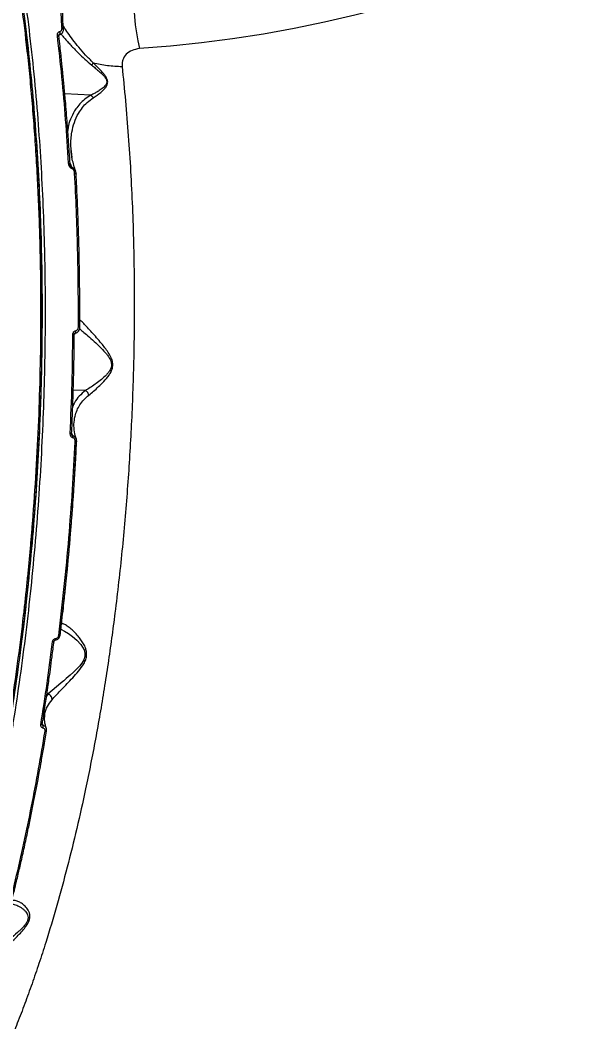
# Model space of a CAD drawing. Header units: millimetres. Extents: x -5609 to 5139, y -3980 to 3221.
# Drawn here: x 2638.7 to 2889.9, y -523.9 to -68.9 of the extents above; entities that cross this region are included whole.
import ezdxf

# ---------------------------------------------------------------- set-up
doc = ezdxf.new("R2010")
doc.units = ezdxf.units.MM
for name, color, linetype in [('DIKOM_ОБЪЕКТ', 7, 'Continuous'), ('DIKOM_РАЗМЕР_ЗОНА', 7, 'Continuous'), ('DIKOM_РАЗМЕР_ОБЪЕКТА', 7, 'Continuous')]:
    doc.layers.add(name, color=color, linetype=linetype)
doc.styles.add('style1', font='arial.ttf', dxfattribs={"width": 0.8})
doc.dimstyles.new('1-50', dxfattribs={"dimtxt": 300, "dimasz": 200, "dimexe": 100, "dimexo": 0, "dimgap": 100, "dimtad": 1, "dimtxsty": 'style1', "dimcen": 200, "dimclrd": 7, "dimclre": 7, "dimclrt": 7, "dimadec": 1, "dimazin": 2, "dimtfac": 1, "dimtmove": 0, "dimatfit": 2, "dimfxl": 0, "dimlwd": 25, "dimlwe": 18, "dimarcsym": 0})

# ---------------------------------------------------------------- blocks, each defined once
blk = doc.blocks.new('A$Cc336a1e3')
at = {"color": 7, "linetype": 'Continuous', "lineweight": 15}
for p, q in [((5477.91, 1200.66), (5477.91, 1200.2)), ((5478.59, 1199.7), (5478.58, 1200.36)), ((5481.6, 1138.86), (5482.33, 1137.12)), ((5483.53, 1061.31), (5483.52, 1061.3)), ((5468.98, 883.95), (5468.96, 884.2))]:
    blk.add_line(p, q, dxfattribs=at)
at = {"color": 8, "linetype": 'Continuous', "lineweight": 15}
for p, q in [((5491.01, 1169.91), (5479.2, 1170.47)), ((5481.6, 1138.86), (5481.56, 1138.94)), ((5488.58, 1035.76), (5483.04, 1036.02)), ((5482.27, 1016.48), (5482.82, 1015.15)), ((5471.66, 897.99), (5470.91, 896.96)), ((5471.66, 897.99), (5471.06, 898.02)), ((5468.94, 884.53), (5469.31, 883.64))]:
    blk.add_line(p, q, dxfattribs=at)
at = {"color": 7, "linetype": 'Continuous', "lineweight": 15, "flags": 128}
for points in [[(5514.85, 1241.75), (5513.91, 1239.46), (5513.07, 1236.89), (5512.34, 1234.07), (5511.71, 1231.01), (5511.21, 1227.75), (5510.83, 1224.31), (5510.57, 1220.73), (5510.44, 1217.05), (5510.45, 1213.29), (5510.58, 1209.48), (5510.84, 1205.67), (5511.22, 1201.89), (5511.73, 1198.17), (5512.36, 1194.54), (5513.1, 1191.05)], [(5704.84, 1238.29), (5691.78, 1232.7), (5678.6, 1227.45), (5665.29, 1222.53), (5651.87, 1217.95), (5638.35, 1213.7), (5624.72, 1209.8), (5611.01, 1206.23), (5597.21, 1203.02), (5583.34, 1200.15), (5569.4, 1197.63), (5555.39, 1195.45), (5541.34, 1193.63), (5527.24, 1192.16), (5513.1, 1191.05)], [(5474.31, 921.86), (5474.33, 921.89), (5474.33, 921.9)]]:
    blk.add_lwpolyline(points, dxfattribs=at)
at = {"color": 8, "linetype": 'Continuous', "lineweight": 15, "flags": 128}
for points in [[(5475.82, 1197.09), (5476, 1197.08), (5476.16, 1197.05), (5476.29, 1197), (5476.4, 1196.94), (5476.46, 1196.87), (5476.49, 1196.8), (5476.49, 1196.75)], [(5477.91, 1200.66), (5478.07, 1200.65), (5478.23, 1200.62), (5478.35, 1200.58), (5478.46, 1200.52), (5478.53, 1200.46), (5478.57, 1200.38), (5478.58, 1200.34)], [(5478.59, 1199.7), (5478.59, 1199.71), (5478.57, 1199.81), (5478.51, 1199.91), (5478.41, 1200), (5478.27, 1200.08), (5478.1, 1200.15), (5477.91, 1200.2)], [(5480.93, 1138.97), (5481.1, 1138.96), (5481.26, 1138.93), (5481.39, 1138.9), (5481.49, 1138.86), (5481.56, 1138.81), (5481.59, 1138.76), (5481.59, 1138.75)], [(5483.67, 1134.38), (5483.84, 1134.37), (5483.99, 1134.35), (5484.11, 1134.32), (5484.22, 1134.28), (5484.29, 1134.24), (5484.32, 1134.19), (5484.33, 1134.14), (5484.32, 1134.12)], [(5477.36, 927.37), (5477.43, 927.34), (5479.06, 926.52), (5480.83, 925.41), (5482.69, 924.02), (5484.58, 922.37), (5486.4, 920.41), (5487.23, 919.27), (5487.92, 918), (5488.18, 917.28), (5488.35, 916.57), (5488.35, 914.99), (5487.84, 913.41), (5486.97, 911.95), (5485.9, 910.61), (5484.73, 909.37), (5483.13, 907.85), (5481.6, 906.48), (5479.87, 904.99), (5478.7, 904), (5477.55, 903.03), (5476.38, 902.04), (5475.37, 901.19), (5473.4, 899.5), (5471.67, 897.99), (5471.67, 897.99)], [(5476.44, 924.57), (5476.61, 924.57), (5476.76, 924.57), (5476.89, 924.59), (5476.99, 924.61), (5477.06, 924.63), (5477.1, 924.67), (5477.1, 924.7), (5477.1, 924.71)], [(5468.29, 884.03), (5468.47, 884.03), (5468.62, 884.04), (5468.75, 884.06), (5468.86, 884.1), (5468.93, 884.14), (5468.96, 884.19), (5468.96, 884.23)]]:
    blk.add_lwpolyline(points, dxfattribs=at)
at = {"color": 7, "linetype": 'Continuous', "lineweight": 15}
for centre, radius, start, end in [((5486.67, 1187.66), 6.27, 319.3197, 330.6069), ((5480.71, 1136.77), 1.66, 353.66, 12.1015), ((5481.02, 1014.73), 1.85, 347.6045, 13.1315), ((5467.44, 883.15), 1.93, 340.8009, 14.7893)]:
    blk.add_arc(centre, radius, start, end, dxfattribs=at)
at = {"color": 8, "linetype": 'Continuous', "lineweight": 15}
for centre, radius, start, end in [((5483.05, 1060.4), 1.03, 62.2827, 99.6261), ((5485.5, 1063.43), 1.12, 63.4961, 98.0344), ((5480.85, 994.13), 22.1, 86.185, 87.8829), ((5485.71, 1045.54), 33.04, 266.9234, 268.0578), ((5473.86, 922.9), 1.13, 260.2112, 293.325)]:
    blk.add_arc(centre, radius, start, end, dxfattribs=at)
at = {"color": 7, "linetype": 'Continuous', "lineweight": 15}
for points, knots in [([(5651.14, 1417.67), (5655.27, 1413.89), (5663.55, 1406.33), (5676.13, 1393.98), (5688.8, 1380.91), (5701.56, 1367.09), (5714.06, 1352.89), (5726.29, 1338.39), (5738.21, 1323.68), (5747.98, 1311.13), (5755.62, 1301.04), (5761.16, 1293.59), (5766.68, 1286.04), (5772.18, 1278.38), (5779.66, 1267.77), (5789.14, 1253.97), (5800.53, 1236.74), (5811.85, 1218.96), (5823.07, 1200.67), (5833.88, 1182.32), (5844.27, 1163.98), (5854.22, 1145.71), (5861.75, 1131.31), (5867.04, 1120.9), (5870.21, 1114.56), (5873.34, 1108.2), (5876.44, 1101.81), (5879.51, 1095.4), (5882.53, 1088.98), (5887.32, 1078.63), (5893.72, 1064.32), (5901.48, 1046.1), (5908.85, 1027.82), (5915.78, 1009.54), (5922.1, 991.74), (5927.81, 974.45), (5932.91, 957.72), (5936.56, 944.58), (5939.07, 934.89), (5940.64, 928.51), (5942.13, 922.18), (5943.53, 915.91), (5944.84, 909.68), (5946.68, 900.4), (5948.8, 888.27), (5950.82, 873.63), (5952.21, 859.57), (5952.95, 846.13), (5953.04, 833.36), (5952.45, 821.3), (5951.18, 809.99), (5949.22, 799.51), (5946.62, 789.79), (5944.31, 784.09), (5943.15, 781.23)], [0, 0, 0, 0, 0.024819, 0.049681, 0.074585, 0.099531, 0.12452, 0.147882, 0.17128, 0.194715, 0.205777, 0.216847, 0.227925, 0.239011, 0.250105, 0.273561, 0.297359, 0.321499, 0.345981, 0.370806, 0.394284, 0.418061, 0.442135, 0.45031, 0.458518, 0.466761, 0.475037, 0.483347, 0.49169, 0.500068, 0.523695, 0.547624, 0.571855, 0.596389, 0.621225, 0.644678, 0.668395, 0.692375, 0.701869, 0.711403, 0.720978, 0.730593, 0.740249, 0.749946, 0.774408, 0.798991, 0.823695, 0.848519, 0.873464, 0.898529, 0.923716, 0.949023, 0.974451, 1, 1, 1, 1]), ([(5366.47, 639.15), (5368.93, 642.33), (5373.84, 648.68), (5381, 659.52), (5387.98, 671.24), (5394.74, 683.9), (5401.13, 697.13), (5407.14, 710.81), (5412.79, 724.85), (5417.11, 736.56), (5420.24, 745.54), (5422.26, 751.54), (5424.24, 757.64), (5426.19, 763.81), (5428.09, 770.07), (5431.16, 780.5), (5435.24, 795.34), (5440.11, 814.92), (5444.58, 834.87), (5448.65, 855.12), (5452.25, 875.14), (5455.39, 894.85), (5458.12, 914.16), (5459.99, 929.28), (5461.21, 940.1), (5461.9, 946.59), (5462.56, 953.08), (5463.18, 959.57), (5463.76, 966.04), (5464.31, 972.5), (5465.26, 984.51), (5466.44, 1002.04), (5467.54, 1025), (5468.2, 1047.66), (5468.44, 1069.94), (5468.29, 1089.1), (5467.92, 1105.23), (5467.46, 1118.44), (5466.86, 1131.43), (5466.13, 1144.19), (5465.25, 1156.72), (5464.25, 1169.01), (5463.12, 1181.05), (5461.56, 1195.71), (5459.44, 1212.84), (5456.6, 1232.21), (5453.4, 1250.96), (5449.85, 1269.06), (5445.95, 1286.45), (5441.73, 1303.08), (5437.19, 1318.92), (5432.34, 1333.92), (5427.23, 1348.11), (5423.58, 1356.81), (5421.76, 1361.16)], [0, 0, 0, 0, 0.025552, 0.050983, 0.076294, 0.101484, 0.126553, 0.149842, 0.173026, 0.196104, 0.205143, 0.214165, 0.223171, 0.232161, 0.241134, 0.250092, 0.276443, 0.302491, 0.328238, 0.353682, 0.378823, 0.402016, 0.424946, 0.447612, 0.455186, 0.46273, 0.470244, 0.477729, 0.485183, 0.492607, 0.500002, 0.526531, 0.552719, 0.578564, 0.604068, 0.629229, 0.644782, 0.660202, 0.675488, 0.690641, 0.70566, 0.720545, 0.735296, 0.749914, 0.775113, 0.80027, 0.825384, 0.850457, 0.875486, 0.900474, 0.925419, 0.950322, 0.975182, 1, 1, 1, 1]), ([(5367.13, 639.42), (5367.85, 640.32), (5369.21, 642.03), (5371.1, 644.52), (5372.72, 646.72), (5374.07, 648.59), (5375.2, 650.2), (5377.45, 653.44), (5380.73, 658.42), (5385.05, 665.44), (5390.24, 674.44), (5396.37, 686.04), (5403.11, 700.25), (5409.42, 714.92), (5415.31, 729.92), (5420.95, 745.68), (5426.34, 762.15), (5431.45, 779.28), (5436.29, 797.04), (5440.83, 815.39), (5445.07, 834.28), (5449, 853.67), (5452.6, 873.48), (5455.85, 893.67), (5458.77, 914.19), (5461.33, 934.99), (5463.54, 956.02), (5465.39, 977.23), (5466.86, 998.56), (5467.96, 1019.93), (5468.69, 1041.3), (5469.04, 1062.62), (5469.01, 1083.84), (5468.6, 1104.9), (5467.81, 1125.76), (5466.65, 1146.34), (5465.12, 1166.58), (5463.22, 1186.44), (5460.96, 1205.88), (5458.34, 1224.83), (5455.36, 1243.28), (5452.05, 1261.15), (5448.48, 1278.01), (5444.69, 1293.85), (5440.72, 1308.72), (5437.27, 1320.28), (5434.5, 1328.86), (5432.57, 1334.58), (5431.04, 1338.92), (5429.85, 1342.16), (5428.9, 1344.74), (5427.69, 1347.93), (5426.19, 1351.74), (5424.41, 1356.13), (5423.11, 1359.18), (5422.41, 1360.81)], [0, 0, 0, 0, 0.007473, 0.014038, 0.019684, 0.024396, 0.028181, 0.031571, 0.048145, 0.063179, 0.078212, 0.105054, 0.131895, 0.156297, 0.180744, 0.205166, 0.229565, 0.253964, 0.278363, 0.302761, 0.327166, 0.351622, 0.376024, 0.400421, 0.424819, 0.449216, 0.473614, 0.498037, 0.522477, 0.546874, 0.571271, 0.595669, 0.620065, 0.644465, 0.668917, 0.693327, 0.717725, 0.742122, 0.766521, 0.790918, 0.81533, 0.839783, 0.864185, 0.886958, 0.909732, 0.932505, 0.942527, 0.952483, 0.961633, 0.965112, 0.969632, 0.975381, 0.982366, 0.990583, 1, 1, 1, 1]), ([(5454.18, 1256.31), (5455.3, 1250.24), (5457.53, 1238.09), (5460.43, 1219.09), (5463, 1199.56), (5465.18, 1179.51), (5466.95, 1159.46), (5468.32, 1139.48), (5469.32, 1119.65), (5469.86, 1103.1), (5470.12, 1089.99), (5470.23, 1080.4), (5470.26, 1070.76), (5470.21, 1061.1), (5470.04, 1047.81), (5469.61, 1030.77), (5468.73, 1009.9), (5467.47, 988.75), (5465.82, 967.39), (5463.82, 946.37), (5461.49, 925.74), (5458.84, 905.56), (5456.5, 889.93), (5454.69, 878.78), (5453.55, 872.03), (5452.36, 865.3), (5451.13, 858.59), (5449.86, 851.9), (5448.55, 845.23), (5446.37, 834.58), (5443.19, 820.04), (5438.81, 801.88), (5434.09, 784.05), (5429.02, 766.62), (5423.74, 750.04), (5418.26, 734.33), (5412.62, 719.51), (5407.91, 708.2), (5404.28, 700.02), (5401.84, 694.71), (5399.35, 689.51), (5396.83, 684.42), (5394.26, 679.44), (5390.34, 672.13), (5384.98, 662.83), (5378.1, 652.1), (5371.04, 642.29), (5363.82, 633.46), (5356.46, 625.64), (5348.97, 618.86), (5341.39, 613.15), (5333.72, 608.58), (5325.99, 605.07), (5320.82, 603.72), (5318.23, 603.04)], [0, 0, 0, 0, 0.024819, 0.049681, 0.074585, 0.099531, 0.12452, 0.147882, 0.17128, 0.194715, 0.205777, 0.216847, 0.227925, 0.239011, 0.250105, 0.273561, 0.297359, 0.321499, 0.345981, 0.370806, 0.394284, 0.418061, 0.442135, 0.45031, 0.458518, 0.466761, 0.475037, 0.483347, 0.49169, 0.500068, 0.523695, 0.547624, 0.571855, 0.596389, 0.621225, 0.644678, 0.668395, 0.692375, 0.701869, 0.711403, 0.720978, 0.730593, 0.74025, 0.749946, 0.774408, 0.798991, 0.823695, 0.848519, 0.873464, 0.89853, 0.923716, 0.949023, 0.974451, 1, 1, 1, 1]), ([(5477.91, 1200.66), (5477.74, 1202.83), (5477.41, 1207.16), (5478.11, 1213.41), (5479.66, 1219.3), (5482.15, 1224.74), (5485.48, 1229.63), (5489.63, 1233.86), (5494.48, 1237.46), (5498.25, 1239.22), (5500.15, 1240.1)], [0, 0, 0, 0, 0.125123, 0.249773, 0.375245, 0.499699, 0.625034, 0.749553, 0.874295, 1, 1, 1, 1]), ([(5478.55, 1200.43), (5478.43, 1201.67), (5478.23, 1203.93), (5478.25, 1206.96), (5478.41, 1209.37), (5478.65, 1211.37), (5478.99, 1213.38), (5479.56, 1215.74), (5480.34, 1218.31), (5481.09, 1220), (5481.44, 1220.78)], [0, 0, 0, 0, 0.168869, 0.309363, 0.422501, 0.508633, 0.597045, 0.717427, 0.868447, 1, 1, 1, 1]), ([(5475.82, 1197.09), (5475.81, 1197.29), (5475.8, 1197.67), (5475.96, 1198.2), (5476.24, 1198.56), (5476.55, 1198.76), (5476.74, 1198.8), (5476.83, 1198.82)], [0, 0, 0, 0, 0.249788, 0.499498, 0.748993, 0.87426, 1, 1, 1, 1]), ([(5480.93, 1138.97), (5480.5, 1145.58), (5479.64, 1158.78), (5477.93, 1178.19), (5476.53, 1190.79), (5475.82, 1197.09)], [0, 0, 0, 0, 0.333857, 0.66719, 1, 1, 1, 1]), ([(5481.57, 1138.8), (5481.46, 1140.62), (5481.26, 1143.88), (5480.97, 1148.2), (5480.74, 1151.54), (5480.53, 1154.32), (5480.14, 1159.53), (5479.6, 1166.08), (5478.91, 1173.75), (5478.44, 1178.61), (5478.09, 1182.16), (5477.81, 1184.84), (5477.45, 1188.22), (5477, 1192.32), (5476.66, 1195.27), (5476.47, 1196.86)], [0, 0, 0, 0, 0.091745, 0.164584, 0.218564, 0.261852, 0.306029, 0.484369, 0.598067, 0.702958, 0.737229, 0.783897, 0.843234, 0.915258, 1, 1, 1, 1]), ([(5476.49, 1196.79), (5476.49, 1196.96), (5476.49, 1197.21), (5476.58, 1197.38), (5476.64, 1197.4), (5476.66, 1197.41)], [0, 0, 0, 0, 0.615546, 0.854137, 1, 1, 1, 1]), ([(5476.66, 1197.41), (5476.82, 1197.44), (5477.12, 1197.5), (5477.63, 1197.77), (5478.12, 1198.25), (5478.48, 1198.95), (5478.55, 1199.45), (5478.59, 1199.7)], [0, 0, 0, 0, 0.143931, 0.2819, 0.53793, 0.775066, 1, 1, 1, 1]), ([(5476.83, 1198.82), (5476.91, 1198.84), (5477.08, 1198.87), (5477.36, 1199.02), (5477.64, 1199.3), (5477.85, 1199.73), (5477.89, 1200.04), (5477.91, 1200.2)], [0, 0, 0, 0, 0.122772, 0.250896, 0.500346, 0.750307, 1, 1, 1, 1]), ([(5513.1, 1191.05), (5511.94, 1190.86), (5509.66, 1190.5), (5506.98, 1188.64), (5505.61, 1186.46), (5505.14, 1184.49), (5505.19, 1183.47), (5505.21, 1182.96)], [0, 0, 0, 0, 0.263276, 0.51866, 0.763104, 0.8824, 1, 1, 1, 1]), ([(5491.42, 1183.58), (5491.95, 1183.14), (5492.95, 1182.31), (5494.45, 1181.04), (5495.77, 1179.87), (5496.92, 1178.72), (5497.69, 1177.77), (5498.12, 1176.93), (5498.29, 1176.28), (5498.27, 1175.65), (5498.03, 1174.89), (5497.46, 1174.09), (5496.63, 1173.3), (5495.73, 1172.6), (5494.89, 1172.03), (5494.09, 1171.54), (5493.34, 1171.1), (5492.58, 1170.69), (5491.81, 1170.29), (5491.3, 1170.04), (5491.03, 1169.91)], [0, 0, 0, 0, 0.090902, 0.171842, 0.255226, 0.317988, 0.379175, 0.40915, 0.438585, 0.46791, 0.497829, 0.558989, 0.621101, 0.683894, 0.747285, 0.792131, 0.844698, 0.897084, 0.943671, 1, 1, 1, 1]), ([(5492.13, 1168.71), (5493.27, 1169.48), (5494.99, 1170.64), (5496.96, 1172.46), (5497.97, 1173.71), (5498.47, 1174.65), (5498.67, 1175.52), (5498.67, 1176.25), (5498.5, 1176.99), (5498.09, 1177.94), (5497.35, 1179.04), (5496.03, 1180.63), (5494.25, 1182.47), (5492.83, 1183.88), (5492.13, 1184.58)], [0, 0, 0, 0, 0.244591, 0.368647, 0.431113, 0.494681, 0.526982, 0.559349, 0.59181, 0.624114, 0.687628, 0.750695, 0.875703, 1, 1, 1, 1]), ([(5492.13, 1184.58), (5493.16, 1184.36), (5495.2, 1183.91), (5498.48, 1183.44), (5501.8, 1183.11), (5504.09, 1183.01), (5505.21, 1182.96)], [0, 0, 0, 0, 0.260807, 0.514956, 0.761576, 1, 1, 1, 1]), ([(5491.01, 1169.91), (5491.01, 1169.91), (5491.02, 1169.91), (5491.02, 1169.91), (5491.02, 1169.91), (5491.03, 1169.91)], [0, 0, 0, 0, 0.57946, 0.814901, 1, 1, 1, 1]), ([(5492.13, 1168.71), (5491.98, 1168.95), (5491.68, 1169.44), (5491.24, 1169.75), (5491.03, 1169.91)], [0, 0, 0, 0, 0.499982, 1, 1, 1, 1]), ([(5484.16, 1135.35), (5483.56, 1137.2), (5482.48, 1140.56), (5482.18, 1143.68), (5482.05, 1145.09)], [0, 0, 0, 0, 0.55102, 1, 1, 1, 1]), ([(5482.36, 1136.59), (5482.24, 1136.62), (5482.01, 1136.69), (5481.62, 1137.02), (5481.27, 1137.55), (5481.01, 1138.25), (5480.95, 1138.73), (5480.93, 1138.97)], [0, 0, 0, 0, 0.124647, 0.250136, 0.499874, 0.749084, 1, 1, 1, 1]), ([(5481.81, 1137.81), (5481.75, 1137.95), (5481.64, 1138.26), (5481.6, 1138.58), (5481.59, 1138.75)], [0, 0, 0, 0, 0.488097, 1, 1, 1, 1]), ([(5483.67, 1134.38), (5483.64, 1134.6), (5483.6, 1135.05), (5483.37, 1135.7), (5483.04, 1136.19), (5482.68, 1136.49), (5482.46, 1136.55), (5482.36, 1136.59)], [0, 0, 0, 0, 0.250895, 0.500155, 0.749874, 0.875317, 1, 1, 1, 1]), ([(5485.35, 1064.54), (5485.36, 1070.5), (5485.37, 1082.39), (5485.06, 1100), (5484.53, 1117.35), (5483.95, 1128.72), (5483.67, 1134.38)], [0, 0, 0, 0, 0.253116, 0.504155, 0.753117, 1, 1, 1, 1]), ([(5484.29, 1134.09), (5484.29, 1134.4), (5484.28, 1134.82), (5484.13, 1135.21), (5484.09, 1135.32)], [0, 0, 0, 0, 0.720774, 1, 1, 1, 1]), ([(5485.98, 1064.45), (5485.99, 1066.61), (5486.01, 1070.49), (5485.99, 1075.63), (5485.97, 1079.63), (5485.94, 1082.94), (5485.88, 1089.17), (5485.74, 1097.03), (5485.49, 1106.26), (5485.3, 1112.11), (5485.14, 1116.4), (5485.01, 1119.64), (5484.83, 1123.74), (5484.6, 1128.7), (5484.41, 1132.28), (5484.3, 1134.22)], [0, 0, 0, 0, 0.091765, 0.164611, 0.218596, 0.261878, 0.30605, 0.484369, 0.598054, 0.702927, 0.737199, 0.783867, 0.843203, 0.915234, 1, 1, 1, 1]), ([(5481.66, 1016.21), (5481.97, 1023.8), (5482.59, 1038.9), (5482.78, 1053.94), (5482.87, 1061.42)], [0, 0, 0, 0, 0.50304, 1, 1, 1, 1]), ([(5482.3, 1016.18), (5482.37, 1017.82), (5482.51, 1020.9), (5482.68, 1025.2), (5482.81, 1028.88), (5482.91, 1031.94), (5482.99, 1034.46), (5483.07, 1037), (5483.15, 1040.09), (5483.25, 1044.13), (5483.35, 1049.08), (5483.45, 1054.91), (5483.49, 1059.09), (5483.51, 1061.33)], [0, 0, 0, 0, 0.108951, 0.204132, 0.28557, 0.35328, 0.407273, 0.452495, 0.522295, 0.611923, 0.721394, 0.850735, 1, 1, 1, 1]), ([(5482.87, 1061.42), (5482.89, 1061.6), (5482.93, 1061.97), (5483.19, 1062.45), (5483.58, 1062.82), (5483.92, 1062.91), (5484.09, 1062.95)], [0, 0, 0, 0, 0.250456, 0.500519, 0.750313, 1, 1, 1, 1]), ([(5483.53, 1061.31), (5483.53, 1061.39), (5483.55, 1061.54), (5483.63, 1061.71), (5483.73, 1061.82), (5483.83, 1061.85), (5483.88, 1061.86)], [0, 0, 0, 0, 0.299588, 0.572729, 0.806708, 1, 1, 1, 1]), ([(5484.09, 1062.95), (5484.1, 1062.88), (5484.12, 1062.73), (5484.12, 1062.5), (5484.1, 1062.27), (5484.06, 1062.08), (5483.99, 1061.94), (5483.91, 1061.86), (5483.83, 1061.85), (5483.77, 1061.88), (5483.75, 1061.89)], [0, 0, 0, 0, 0.111958, 0.234391, 0.36493, 0.500007, 0.63511, 0.765704, 0.88814, 1, 1, 1, 1]), ([(5483.88, 1061.86), (5484.03, 1061.89), (5484.34, 1061.94), (5484.89, 1062.21), (5485.47, 1062.72), (5485.92, 1063.53), (5485.97, 1064.13), (5486, 1064.43)], [0, 0, 0, 0, 0.131931, 0.262328, 0.514905, 0.759877, 1, 1, 1, 1]), ([(5484.09, 1062.95), (5484.27, 1062.99), (5484.62, 1063.08), (5485.02, 1063.47), (5485.29, 1063.96), (5485.33, 1064.34), (5485.35, 1064.54)], [0, 0, 0, 0, 0.249643, 0.499384, 0.749551, 1, 1, 1, 1]), ([(5488.58, 1035.76), (5488.59, 1035.76), (5488.59, 1035.76), (5488.59, 1035.76), (5488.59, 1035.76), (5488.59, 1035.76)], [0, 0, 0, 0, 0.574204, 0.800622, 1, 1, 1, 1]), ([(5490.12, 1033.71), (5490.04, 1033.98), (5489.88, 1034.49), (5489.44, 1035.1), (5489, 1035.51), (5488.72, 1035.68), (5488.59, 1035.76)], [0, 0, 0, 0, 0.323641, 0.605643, 0.832013, 1, 1, 1, 1]), ([(5484.48, 1013.63), (5484.12, 1014.76), (5483.38, 1017.1), (5483.36, 1019.39), (5483.34, 1020.58)], [0, 0, 0, 0, 0.478823, 1, 1, 1, 1]), ([(5482.83, 1014.33), (5482.73, 1014.36), (5482.55, 1014.41), (5482.22, 1014.63), (5481.9, 1015.02), (5481.68, 1015.6), (5481.67, 1016.01), (5481.66, 1016.21)], [0, 0, 0, 0, 0.124713, 0.250048, 0.499339, 0.749186, 1, 1, 1, 1]), ([(5482.43, 1015.58), (5482.4, 1015.67), (5482.32, 1015.86), (5482.32, 1016.07), (5482.32, 1016.18)], [0, 0, 0, 0, 0.478641, 1, 1, 1, 1]), ([(5484.55, 1012.52), (5484.56, 1012.8), (5484.57, 1013.38), (5484.25, 1014.19), (5483.77, 1014.73), (5483.26, 1015.03), (5482.97, 1015.11), (5482.82, 1015.15)], [0, 0, 0, 0, 0.238595, 0.48265, 0.736303, 0.867665, 1, 1, 1, 1]), ([(5476.44, 924.57), (5477.31, 931.97), (5479.03, 946.64), (5481.08, 968.78), (5482.76, 990.73), (5483.55, 1005.31), (5483.93, 1012.54)], [0, 0, 0, 0, 0.255517, 0.507356, 0.755517, 1, 1, 1, 1]), ([(5477.07, 924.75), (5477.91, 931.97), (5479.61, 946.4), (5481.65, 968.32), (5483.36, 990.36), (5484.15, 1005.12), (5484.55, 1012.52)], [0, 0, 0, 0, 0.250349, 0.499998, 0.749648, 1, 1, 1, 1]), ([(5477.08, 924.64), (5477.35, 926.89), (5477.85, 930.99), (5478.49, 936.61), (5478.98, 941.11), (5479.38, 944.8), (5479.71, 948.06), (5480.19, 952.78), (5480.8, 959.07), (5481.46, 966.51), (5482.05, 973.55), (5482.55, 979.98), (5482.93, 985.19), (5483.24, 989.58), (5483.51, 993.72), (5483.84, 998.98), (5484.21, 1005.37), (5484.44, 1010.01), (5484.57, 1012.52)], [0, 0, 0, 0, 0.077829, 0.142485, 0.194024, 0.233044, 0.269231, 0.306096, 0.395062, 0.484373, 0.560151, 0.634793, 0.702858, 0.737132, 0.783799, 0.843135, 0.91518, 1, 1, 1, 1]), ([(5483.93, 1012.54), (5483.93, 1012.74), (5483.92, 1013.13), (5483.71, 1013.68), (5483.41, 1014.06), (5483.09, 1014.26), (5482.92, 1014.31), (5482.83, 1014.33)], [0, 0, 0, 0, 0.250839, 0.500697, 0.749861, 0.875238, 1, 1, 1, 1]), ([(5484.59, 1012.52), (5484.59, 1012.71), (5484.59, 1013.1), (5484.49, 1013.47), (5484.44, 1013.66)], [0, 0, 0, 0, 0.494817, 1, 1, 1, 1]), ([(5474.83, 922.42), (5475.11, 922.47), (5475.67, 922.59), (5476.38, 923.12), (5476.91, 923.84), (5477.04, 924.4), (5477.1, 924.68)], [0, 0, 0, 0, 0.251287, 0.501448, 0.750979, 1, 1, 1, 1]), ([(5475.05, 923.18), (5475.22, 923.21), (5475.56, 923.28), (5476, 923.61), (5476.32, 924.05), (5476.4, 924.4), (5476.44, 924.57)], [0, 0, 0, 0, 0.249869, 0.499749, 0.749812, 1, 1, 1, 1]), ([(5468.29, 884.03), (5469.27, 890.3), (5471.21, 902.75), (5472.85, 915.47), (5473.67, 921.78)], [0, 0, 0, 0, 0.503199, 1, 1, 1, 1]), ([(5468.93, 884.15), (5469.19, 885.75), (5469.66, 888.71), (5470.29, 892.79), (5470.79, 896.15), (5471.19, 898.83), (5471.58, 901.53), (5472.06, 904.88), (5472.69, 909.47), (5473.47, 915.26), (5474.01, 919.53), (5474.31, 921.86)], [0, 0, 0, 0, 0.12907, 0.238336, 0.327829, 0.397563, 0.452493, 0.542851, 0.664198, 0.816559, 1, 1, 1, 1]), ([(5473.67, 921.78), (5473.71, 921.96), (5473.79, 922.3), (5474.11, 922.74), (5474.55, 923.07), (5474.88, 923.14), (5475.05, 923.18)], [0, 0, 0, 0, 0.250219, 0.500253, 0.750101, 1, 1, 1, 1]), ([(5474.33, 921.9), (5474.35, 921.96), (5474.38, 922.09), (5474.5, 922.26), (5474.65, 922.38), (5474.77, 922.4), (5474.83, 922.42)], [0, 0, 0, 0, 0.255065, 0.50671, 0.754743, 1, 1, 1, 1]), ([(5471.66, 897.99), (5471.67, 897.99), (5471.67, 897.99), (5471.67, 897.99), (5471.67, 897.99)], [0, 0, 0, 0, 0.545852, 1, 1, 1, 1]), ([(5473.39, 895.36), (5473.38, 895.56), (5473.38, 895.93), (5473.22, 896.41), (5473.08, 896.7), (5473, 896.83), (5472.97, 896.87), (5472.8, 897.13), (5472.41, 897.58), (5471.91, 897.86), (5471.67, 897.99)], [0, 0, 0, 0, 0.201894, 0.357965, 0.458629, 0.487032, 0.495704, 0.500712, 0.759941, 1, 1, 1, 1]), ([(5470.87, 882.17), (5470.53, 883.29), (5469.84, 885.52), (5470.03, 887.63), (5470.12, 888.68)], [0, 0, 0, 0, 0.501001, 1, 1, 1, 1]), ([(5469.27, 882.51), (5469.11, 882.57), (5468.78, 882.67), (5468.45, 883.04), (5468.26, 883.51), (5468.28, 883.86), (5468.29, 884.03)], [0, 0, 0, 0, 0.249551, 0.499411, 0.749389, 1, 1, 1, 1]), ([(5469.31, 883.64), (5469.28, 883.65), (5469.22, 883.67), (5469.12, 883.74), (5469.01, 883.88), (5468.93, 884.09), (5468.92, 884.24), (5468.91, 884.32)], [0, 0, 0, 0, 0.109185, 0.222462, 0.463139, 0.724737, 1, 1, 1, 1]), ([(5452.76, 797.2), (5454.13, 802.64), (5456.86, 813.45), (5460.63, 830.12), (5464.12, 846.93), (5467.34, 863.87), (5469.27, 875.33), (5470.22, 881.03)], [0, 0, 0, 0, 0.204931, 0.407396, 0.607396, 0.804931, 1, 1, 1, 1]), ([(5453.41, 797.4), (5453.94, 799.46), (5454.9, 803.21), (5456.18, 808.39), (5457.19, 812.57), (5458, 815.99), (5458.71, 819.04), (5459.72, 823.46), (5461.04, 829.38), (5462.55, 836.44), (5463.93, 843.16), (5465.16, 849.33), (5466.14, 854.37), (5466.94, 858.64), (5467.68, 862.67), (5468.6, 867.81), (5469.7, 874.08), (5470.46, 878.66), (5470.87, 881.14)], [0, 0, 0, 0, 0.077815, 0.142452, 0.193967, 0.232964, 0.269152, 0.306018, 0.394983, 0.48429, 0.560064, 0.634695, 0.702747, 0.737053, 0.783761, 0.843143, 0.91524, 1, 1, 1, 1]), ([(5470.22, 881.03), (5470.24, 881.2), (5470.26, 881.54), (5470.07, 882), (5469.74, 882.36), (5469.42, 882.46), (5469.27, 882.51)], [0, 0, 0, 0, 0.250624, 0.500608, 0.750349, 1, 1, 1, 1]), ([(5470.89, 881.19), (5470.91, 881.39), (5470.96, 881.79), (5470.86, 882.17), (5470.81, 882.36)], [0, 0, 0, 0, 0.497021, 1, 1, 1, 1])]:
    blk.add_open_spline(points, degree=3, knots=knots, dxfattribs=at)
at = {"color": 8, "linetype": 'Continuous', "lineweight": 15}
for points, knots in [([(5366.69, 639.41), (5367.67, 640.57), (5371.08, 644.64), (5376.79, 652.7), (5383.78, 663.51), (5390.59, 675.33), (5397.21, 688.06), (5403.64, 701.72), (5409.88, 716.3), (5415.89, 731.74), (5421.63, 747.95), (5427.1, 764.86), (5432.27, 782.42), (5437.15, 800.64), (5441.74, 819.52), (5446.01, 839.01), (5449.95, 859), (5453.54, 879.39), (5456.77, 900.11), (5459.63, 921.15), (5462.13, 942.51), (5464.25, 964.15), (5466, 985.96), (5467.34, 1007.81), (5468.3, 1029.63), (5468.86, 1051.4), (5469.03, 1073.13), (5468.8, 1094.78), (5468.17, 1116.28), (5467.15, 1137.49), (5465.74, 1158.33), (5463.95, 1178.73), (5461.78, 1198.73), (5459.23, 1218.28), (5456.31, 1237.4), (5454.06, 1249.66), (5452.94, 1255.8)], [0, 0, 0, 0, 0.012048, 0.042108, 0.072057, 0.101884, 0.131679, 0.161547, 0.191548, 0.221637, 0.251663, 0.281507, 0.311314, 0.341145, 0.371064, 0.401132, 0.431207, 0.461141, 0.490998, 0.520838, 0.550726, 0.580807, 0.610876, 0.640841, 0.670687, 0.700479, 0.730327, 0.760314, 0.790383, 0.820433, 0.85032, 0.880115, 0.909937, 0.93985, 0.969876, 1, 1, 1, 1]), ([(5492.13, 1184.58), (5490.94, 1185.77), (5488.58, 1188.12), (5485.48, 1191.69), (5482.76, 1195.14), (5480.55, 1198.23), (5479.1, 1200.43), (5478.61, 1201.19), (5478.48, 1201.39)], [0, 0, 0, 0, 0.186884, 0.372199, 0.559025, 0.744715, 0.931429, 1, 1, 1, 1]), ([(5476.61, 1197.41), (5476.61, 1197.41), (5476.58, 1197.39), (5476.54, 1197.42), (5476.5, 1197.44)], [0, 0, 0, 0, 0.090479, 1, 1, 1, 1]), ([(5476.83, 1198.82), (5476.85, 1198.75), (5476.89, 1198.58), (5476.93, 1198.31), (5476.93, 1198.02), (5476.89, 1197.75), (5476.82, 1197.54), (5476.73, 1197.43), (5476.66, 1197.42), (5476.63, 1197.41)], [0, 0, 0, 0, 0.124287, 0.264863, 0.418912, 0.580679, 0.742478, 0.896503, 1, 1, 1, 1]), ([(5477.48, 1197.71), (5477.57, 1197.59), (5478.01, 1197.07), (5478.97, 1195.92), (5480.33, 1194.35), (5481.86, 1192.65), (5483.52, 1190.89), (5485.63, 1188.76), (5488.23, 1186.28), (5490.35, 1184.48), (5491.42, 1183.58)], [0, 0, 0, 0, 0.03363, 0.152202, 0.275924, 0.391761, 0.512042, 0.636881, 0.817411, 1, 1, 1, 1]), ([(5505.21, 1182.96), (5505.74, 1177.77), (5506.8, 1167.38), (5508.08, 1151.46), (5509.12, 1135.36), (5509.91, 1119.05), (5510.42, 1103.58), (5510.69, 1088.93), (5510.78, 1075.16), (5510.69, 1061.2), (5510.42, 1047.09), (5509.98, 1032.83), (5509.36, 1018.69), (5508.57, 1004.69), (5507.62, 990.84), (5506.49, 976.88), (5505.18, 962.85), (5503.68, 948.77), (5502.1, 935.55), (5500.48, 923.21), (5498.84, 911.74), (5497.07, 900.28), (5495.16, 888.83), (5493.12, 877.43), (5490.94, 866.07), (5488.16, 852.47), (5484.66, 836.74), (5480.3, 819.08), (5475.6, 801.77), (5471.27, 787.33), (5467.46, 775.57), (5464.3, 766.32), (5461.02, 757.26), (5457.63, 748.41), (5454.13, 739.78), (5450.52, 731.4), (5446.42, 722.43), (5441.79, 713.01), (5436.62, 703.31), (5431.29, 694.17), (5425.81, 685.61), (5419.8, 677.11), (5413.25, 668.88), (5406.15, 661.19), (5399.12, 654.65), (5394.43, 651.26), (5392.18, 649.64)], [0, 0, 0, 0, 0.025265, 0.050553, 0.075668, 0.100692, 0.12585, 0.146333, 0.166977, 0.18778, 0.208743, 0.229866, 0.251148, 0.271484, 0.292022, 0.312761, 0.333702, 0.354843, 0.376186, 0.393651, 0.411272, 0.429049, 0.446981, 0.46507, 0.483315, 0.501715, 0.531535, 0.561771, 0.592423, 0.623491, 0.641432, 0.65951, 0.677724, 0.696073, 0.714559, 0.73318, 0.751938, 0.776669, 0.801585, 0.826684, 0.851968, 0.877437, 0.908459, 0.939648, 0.971003, 1, 1, 1, 1]), ([(5491.01, 1169.91), (5490.07, 1169.32), (5488.16, 1168.12), (5485.96, 1165.98), (5483.83, 1163.3), (5482.08, 1159.98), (5480.87, 1156.71), (5480.64, 1154.61), (5480.56, 1153.9)], [0, 0, 0, 0, 0.147626, 0.296173, 0.444623, 0.665424, 0.887327, 1, 1, 1, 1]), ([(5482.5, 1141.66), (5482.27, 1143.42), (5481.75, 1147.34), (5482.21, 1152.64), (5483.42, 1157.56), (5485.07, 1161.27), (5487.11, 1164.28), (5489.26, 1166.69), (5491.17, 1168.03), (5492.13, 1168.71)], [0, 0, 0, 0, 0.172041, 0.380398, 0.536404, 0.691076, 0.794131, 0.897487, 1, 1, 1, 1]), ([(5482.33, 1137.12), (5482.31, 1137.13), (5482.26, 1137.15), (5482.17, 1137.22), (5482.01, 1137.41), (5481.81, 1137.78), (5481.71, 1138.09), (5481.66, 1138.27)], [0, 0, 0, 0, 0.044555, 0.097749, 0.229882, 0.55834, 1, 1, 1, 1]), ([(5484.09, 1135.32), (5484.03, 1135.51), (5483.87, 1136.02), (5483.41, 1136.58), (5482.85, 1136.98), (5482.5, 1137.07), (5482.33, 1137.12)], [0, 0, 0, 0, 0.215272, 0.587128, 0.789344, 1, 1, 1, 1]), ([(5490.12, 1033.71), (5490.82, 1034.29), (5492.22, 1035.43), (5494.55, 1037.51), (5496.96, 1039.88), (5498.96, 1042.19), (5500.32, 1044.41), (5500.91, 1046.08), (5501.03, 1047.53), (5500.89, 1048.99), (5500.22, 1050.93), (5498.96, 1053.09), (5497.44, 1055.2), (5495.63, 1057.45), (5493.6, 1059.82), (5491.44, 1062.25), (5489.47, 1064.42), (5487.76, 1066.24), (5486.58, 1067.47), (5486.12, 1067.84), (5485.99, 1067.94)], [0, 0, 0, 0, 0.073559, 0.147258, 0.221939, 0.297462, 0.335437, 0.374245, 0.393936, 0.41349, 0.452237, 0.503402, 0.553716, 0.603571, 0.678284, 0.752368, 0.826065, 0.899795, 0.972819, 1, 1, 1, 1]), ([(5485.85, 1063.86), (5486.07, 1063.68), (5486.83, 1063.07), (5488.55, 1061.6), (5491.04, 1059.43), (5493.97, 1056.75), (5496.39, 1054.39), (5498.08, 1052.47), (5499.1, 1051.13), (5499.97, 1049.66), (5500.4, 1048.26), (5500.42, 1047.11), (5500.21, 1046), (5499.6, 1044.74), (5498.62, 1043.47), (5497.16, 1041.95), (5495.22, 1040.31), (5492.91, 1038.58), (5490.67, 1037.04), (5489.29, 1036.19), (5488.59, 1035.76)], [0, 0, 0, 0, 0.032139, 0.107315, 0.2068, 0.309749, 0.408665, 0.44612, 0.483431, 0.519979, 0.555385, 0.572855, 0.590488, 0.626271, 0.662643, 0.699838, 0.775065, 0.850238, 0.92507, 1, 1, 1, 1]), ([(5488.58, 1035.76), (5487.6, 1034.94), (5485.64, 1033.32), (5483.77, 1030.84), (5483.07, 1029.16), (5482.8, 1028.51)], [0, 0, 0, 0, 0.3816, 0.761251, 1, 1, 1, 1]), ([(5483.35, 1020.51), (5483.46, 1021.73), (5483.66, 1023.9), (5484.66, 1026.82), (5485.99, 1029.32), (5487.75, 1031.66), (5489.32, 1033.03), (5490.12, 1033.71)], [0, 0, 0, 0, 0.24444, 0.43436, 0.622632, 0.810769, 1, 1, 1, 1]), ([(5482.82, 1015.15), (5482.79, 1015.16), (5482.71, 1015.19), (5482.58, 1015.32), (5482.42, 1015.56), (5482.37, 1015.79), (5482.34, 1015.92)], [0, 0, 0, 0, 0.109928, 0.238012, 0.547844, 1, 1, 1, 1]), ([(5473.39, 895.36), (5473.95, 895.99), (5475.09, 897.26), (5477.22, 899.53), (5479.58, 901.98), (5482.12, 904.63), (5484.76, 907.5), (5486.94, 910.17), (5488.38, 912.65), (5489.1, 914.72), (5489.18, 916.83), (5488.67, 918.9), (5487.72, 920.83), (5486.52, 922.63), (5485.05, 924.47), (5483.37, 926.26), (5481.55, 927.91), (5479.9, 929.12), (5478.59, 929.86), (5477.95, 929.9), (5477.71, 929.91)], [0, 0, 0, 0, 0.066954, 0.134096, 0.201974, 0.269842, 0.338507, 0.40797, 0.442952, 0.478629, 0.514349, 0.549794, 0.596344, 0.642369, 0.687801, 0.755736, 0.82348, 0.890458, 0.957628, 1, 1, 1, 1]), ([(5475.05, 923.18), (5475.05, 923.05), (5475.05, 922.87), (5475.01, 922.67), (5474.96, 922.54), (5474.91, 922.46), (5474.87, 922.41), (5474.84, 922.42), (5474.83, 922.42)], [0, 0, 0, 0, 0.302259, 0.465667, 0.632787, 0.799761, 0.963096, 1, 1, 1, 1]), ([(5470.1, 887.45), (5470.1, 887.92), (5470.11, 889.63), (5471.11, 892.34), (5472.63, 894.35), (5473.39, 895.36)], [0, 0, 0, 0, 0.16045, 0.581141, 1, 1, 1, 1]), ([(5470.88, 882.02), (5470.88, 882.04), (5470.89, 882.32), (5470.62, 882.82), (5470.1, 883.39), (5469.57, 883.56), (5469.31, 883.64)], [0, 0, 0, 0, 0.026717, 0.348742, 0.673607, 1, 1, 1, 1]), ([(5470.22, 881.03), (5470.33, 881.03), (5470.56, 881.02), (5470.79, 881.08), (5470.9, 881.15), (5470.89, 881.19), (5470.89, 881.19)], [0, 0, 0, 0, 0.308265, 0.639751, 0.971374, 1, 1, 1, 1]), ([(5444.09, 772.4), (5444.12, 772.45), (5444.53, 773.22), (5445.8, 775), (5447.84, 777.61), (5450.24, 780.35), (5452.86, 783.12), (5455.34, 785.62), (5457.57, 787.87), (5459.48, 789.87), (5461.16, 791.82), (5462.45, 793.71), (5463.22, 795.5), (5463.41, 797.17), (5463.03, 799.04), (5461.94, 800.83), (5460.35, 802.38), (5458.69, 803.48), (5457.08, 804.08), (5455.87, 804.3), (5455.26, 804.1), (5455.1, 804.06)], [0, 0, 0, 0, 0.004466, 0.072589, 0.140418, 0.208986, 0.277574, 0.346311, 0.392746, 0.439672, 0.487069, 0.522922, 0.559224, 0.595557, 0.631521, 0.702186, 0.771805, 0.841043, 0.909323, 0.977516, 1, 1, 1, 1]), ([(5455.15, 802.66), (5455.51, 802.58), (5456.23, 802.43), (5457.34, 802.03), (5458.46, 801.5), (5459.57, 800.83), (5460.62, 800.02), (5461.48, 799.12), (5462.12, 798.14), (5462.5, 797.1), (5462.54, 795.88), (5462.09, 794.53), (5461.39, 793.44), (5460.71, 792.59), (5459.96, 791.76), (5458.94, 790.75), (5456.98, 788.97), (5454.22, 786.65), (5450.89, 783.79), (5448.13, 781.29), (5446.64, 779.78), (5446.06, 779.19)], [0, 0, 0, 0, 0.052134, 0.104675, 0.157435, 0.210874, 0.263085, 0.314461, 0.353113, 0.391072, 0.42829, 0.465153, 0.502538, 0.520777, 0.54064, 0.579408, 0.6185, 0.722486, 0.829241, 0.933376, 1, 1, 1, 1])]:
    blk.add_open_spline(points, degree=3, knots=knots, dxfattribs=at)
blk = doc.blocks.new('*D3')
at = {"layer": 'Defpoints', "color": 0, "transparency": 16777216}
for p in [(3639.92, 380.08), (-2820.17, -123), (3639.92, -3311)]:
    blk.add_point(p, dxfattribs=at)
at = {"layer": 'DIKOM_РАЗМЕР_ОБЪЕКТА', "color": 7, "lineweight": 18, "transparency": 16777216}
for p, q in [((3639.92, 380.08), (3639.92, -3411)), ((-2820.17, -123), (-2820.17, -3411))]:
    blk.add_line(p, q, dxfattribs=at)
at = {"layer": 'DIKOM_РАЗМЕР_ОБЪЕКТА', "color": 7, "lineweight": 25, "transparency": 16777216}
blk.add_line((-2620.17, -3311), (3439.92, -3311), dxfattribs=at)
at = {"layer": 'DIKOM_РАЗМЕР_ОБЪЕКТА', "color": 7, "transparency": 16777216}
for points in [[(-2620.17, -3277.67), (-2620.17, -3344.33), (-2820.17, -3311)], [(3439.92, -3277.67), (3439.92, -3344.33), (3639.92, -3311)]]:
    blk.add_solid(points, dxfattribs=at)
at = {"layer": 'DIKOM_РАЗМЕР_ОБЪЕКТА', "color": 7, "transparency": 16777216, "insert": (300, -3057.83), "char_height": 300, "attachment_point": 5, "style": 'style1'}
blk.add_mtext('6450', dxfattribs=at)
blk = doc.blocks.new('*D4')
at = {"layer": 'Defpoints', "color": 0, "transparency": 16777216}
for p in [(-4320.17, -436.14), (5138.62, -774.64), (5138.62, -3880)]:
    blk.add_point(p, dxfattribs=at)
at = {"layer": 'DIKOM_РАЗМЕР_ЗОНА', "color": 7, "lineweight": 18, "transparency": 16777216}
for p, q in [((-4320.17, -436.14), (-4320.17, -3980)), ((5138.62, -774.64), (5138.62, -3980))]:
    blk.add_line(p, q, dxfattribs=at)
at = {"layer": 'DIKOM_РАЗМЕР_ЗОНА', "color": 7, "lineweight": 25, "transparency": 16777216}
blk.add_line((-4120.17, -3880), (4938.62, -3880), dxfattribs=at)
at = {"layer": 'DIKOM_РАЗМЕР_ЗОНА', "color": 7, "transparency": 16777216}
for points in [[(-4120.17, -3846.67), (-4120.17, -3913.33), (-4320.17, -3880)], [(4938.62, -3846.67), (4938.62, -3913.33), (5138.62, -3880)]]:
    blk.add_solid(points, dxfattribs=at)
at = {"layer": 'DIKOM_РАЗМЕР_ЗОНА', "color": 7, "transparency": 16777216, "insert": (346.78, -3626.83), "char_height": 300, "attachment_point": 5, "style": 'style1'}
blk.add_mtext('9450', dxfattribs=at)

msp = doc.modelspace()

# ---------------------------------------------------------------- linework, layer by layer
at = {"layer": 'DIKOM_РАЗМЕР_ОБЪЕКТА'}
msp.add_circle((2594.5, 436), 1052.678, dxfattribs=at)

# ---------------------------------------------------------------- block references
at = {"layer": 'DIKOM_ОБЪЕКТ'}
msp.add_blockref('A$Cc336a1e3', (-2820.166, -1272.903), dxfattribs=at)

# ---------------------------------------------------------------- dimensions: what is measured, and where the dimension line sits
at = {"layer": 'DIKOM_РАЗМЕР_ЗОНА'}
dim = msp.add_linear_dim(base=(5138.624, -3880), p1=(-4320.166, -436.141), p2=(5138.624, -774.641), text='9450', dimstyle='1-50', dxfattribs=at)
dim.commit()
dim.dimension.update_dxf_attribs({"geometry": '*D4', "text_midpoint": (346.776, -3880), "dimtype": 160})
at = {"layer": 'DIKOM_РАЗМЕР_ОБЪЕКТА'}
dim = msp.add_linear_dim(base=(3639.915, -3311), p1=(-2820.166, -123), p2=(3639.915, 380.085), text='6450', dimstyle='1-50', dxfattribs=at)
dim.commit()
dim.dimension.update_dxf_attribs({"geometry": '*D3', "text_midpoint": (300, -3311), "dimtype": 160})

doc.saveas('drawing.dxf')
